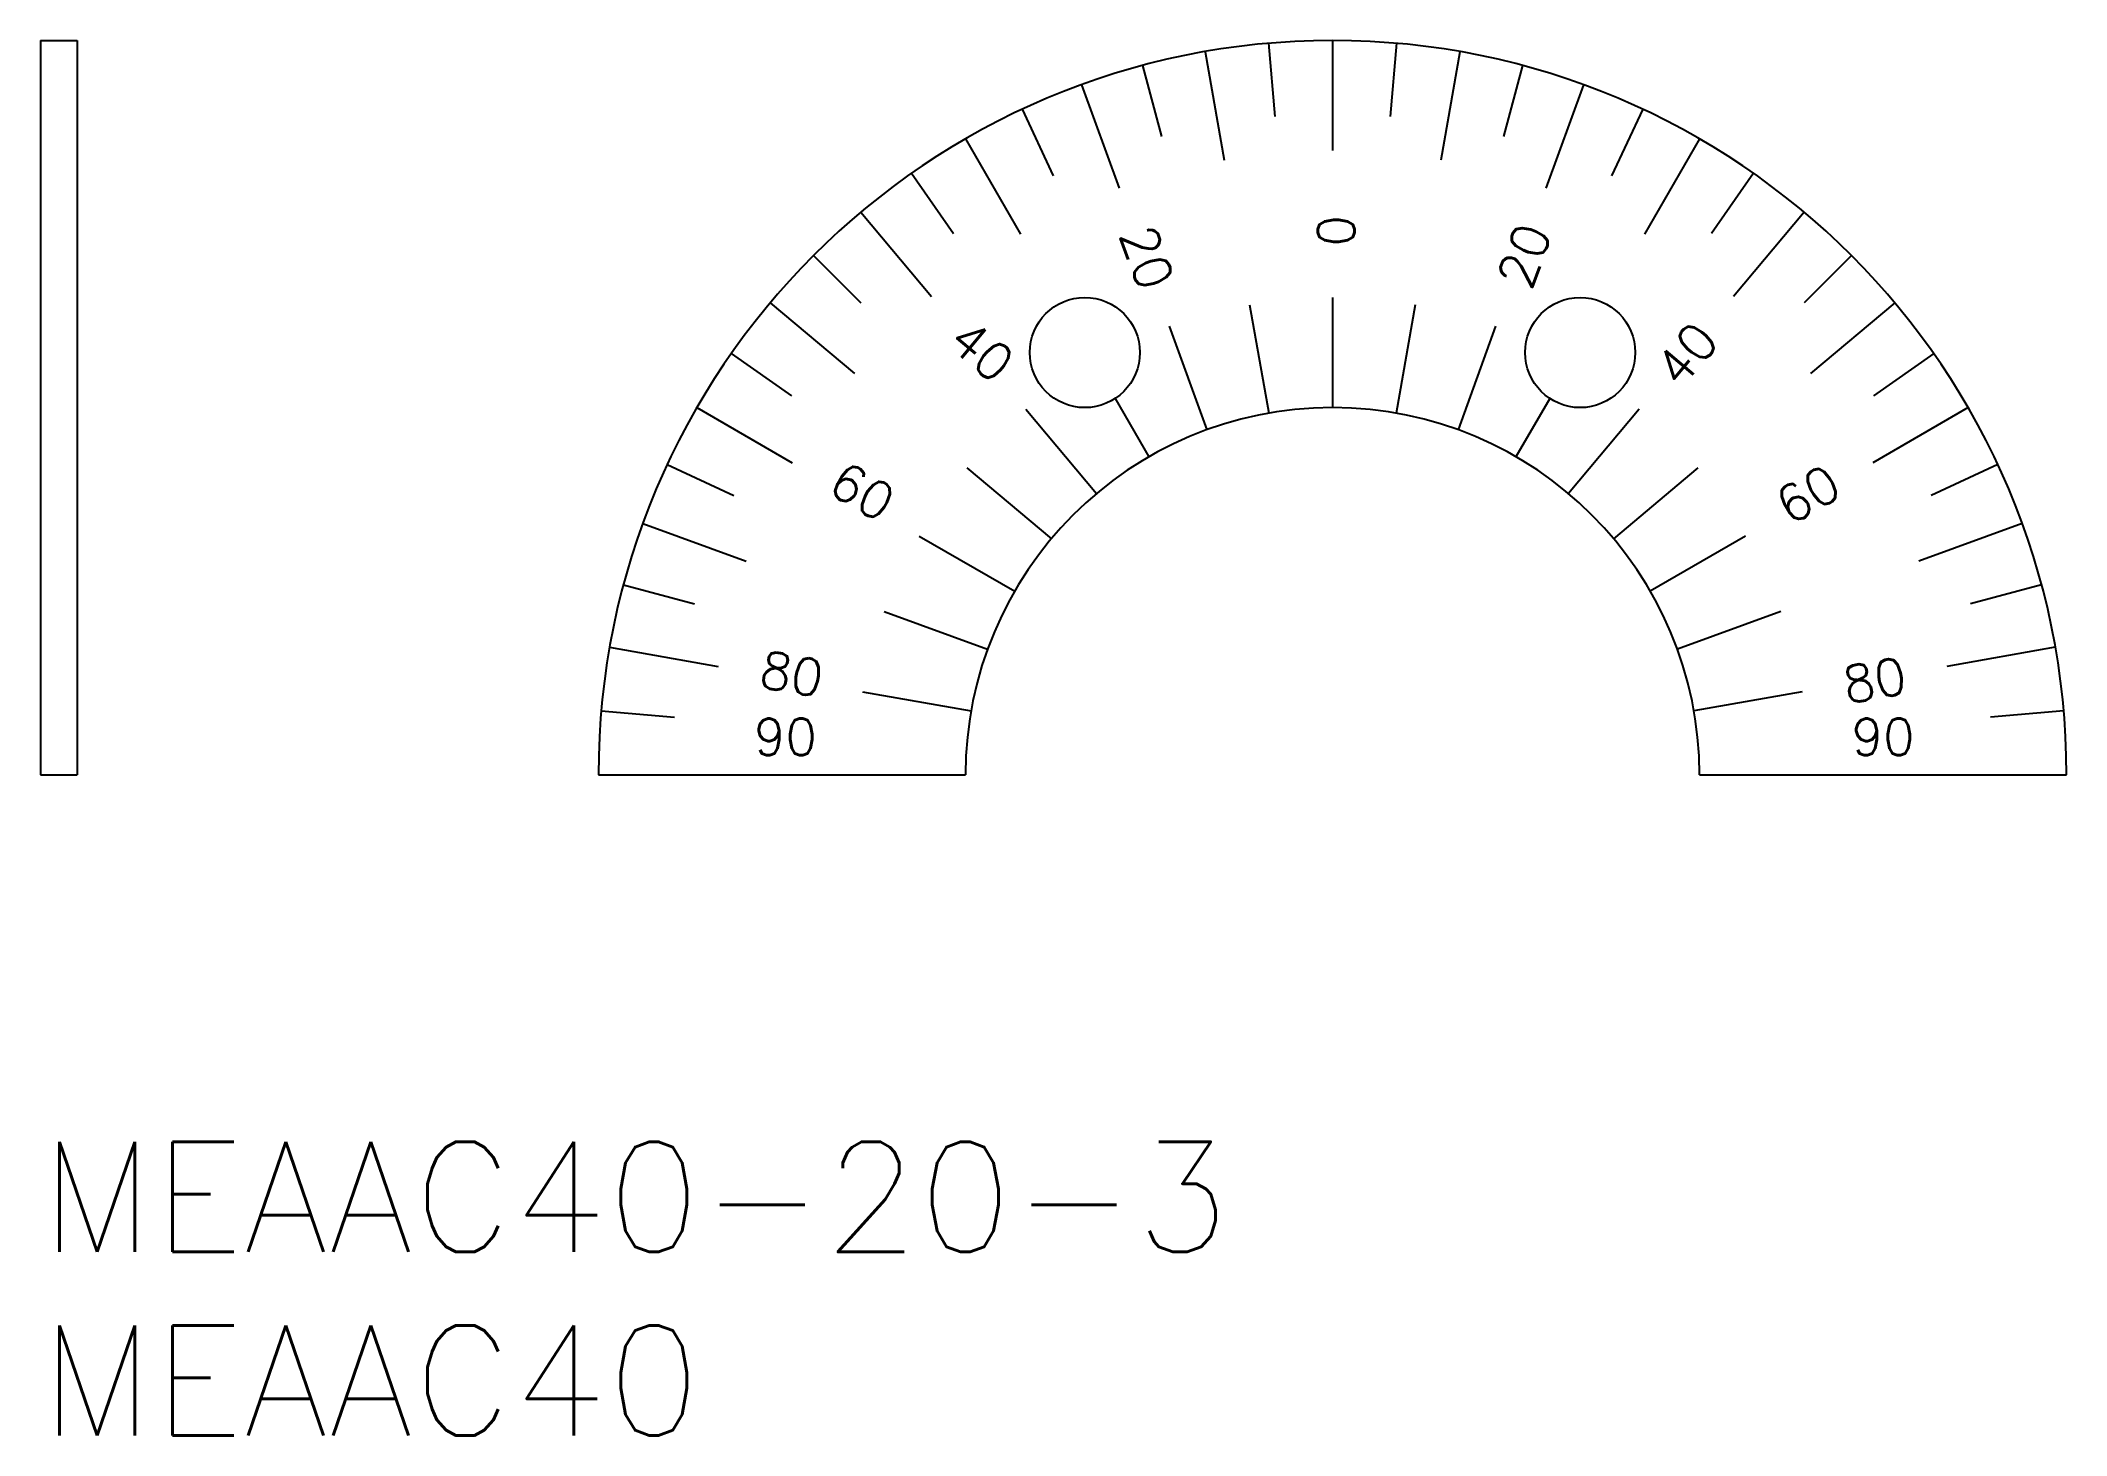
# Model space of a CAD drawing. Extents: x 0 to 55.2, y -8 to 30.
import ezdxf

# ---------------------------------------------------------------- set-up
doc = ezdxf.new("R2010")
doc.units = 0
doc.header["$LTSCALE"] = 0.5
doc.layers.add('MSM_CONTINUOUS', color=7, linetype='CONTINUOUS')
doc.layers.add('MSM_PART_NUMBER', color=7, linetype='CONTINUOUS')
doc.styles.get("Standard").update_dxf_attribs({"font": 'txt.shx', "height": 3, "bigfont": 'bigfont.shx'})

# ---------------------------------------------------------------- blocks, each defined once
blk = doc.blocks.new('*U2')
at = {"layer": 'MSM_PART_NUMBER'}
blk.add_text('MEAAC40-20-3', height=3, dxfattribs=at).set_placement((0, -3))
blk = doc.blocks.new('*U3')
at = {"layer": 'MSM_PART_NUMBER'}
blk.add_text('MEAAC40', height=3, dxfattribs=at).set_placement((0, -8))

msp = doc.modelspace()

# ---------------------------------------------------------------- linework, layer by layer
at = {"layer": 'MSM_CONTINUOUS'}
for p, q in [((0, 30), (1, 30)), ((0, 30), (0, 10)), ((1, 30), (1, 10)), ((33.461, 29.924), (33.635, 27.932)), ((35.204, 30), (35.204, 27)), ((36.947, 29.924), (36.773, 27.932)), ((30.028, 29.319), (30.545, 27.387)), ((31.731, 29.696), (32.252, 26.742)), ((38.677, 29.696), (38.156, 26.742)), ((40.38, 29.319), (39.863, 27.387)), ((28.364, 28.794), (29.39, 25.975)), ((42.044, 28.794), (41.018, 25.975)), ((26.752, 28.126), (27.597, 26.314)), ((43.656, 28.126), (42.811, 26.314)), ((25.204, 27.321), (26.704, 24.722)), ((45.204, 27.321), (43.704, 24.722)), ((23.732, 26.383), (24.88, 24.745)), ((46.675, 26.383), (45.528, 24.745)), ((22.348, 25.321), (24.277, 23.023)), ((48.06, 25.321), (46.131, 23.023)), ((21.062, 24.142), (22.35, 22.854)), ((49.346, 24.142), (48.058, 22.854)), ((19.883, 22.856), (22.181, 20.927)), ((32.947, 22.803), (33.467, 19.848)), ((35.204, 23), (35.204, 20)), ((37.461, 22.803), (36.94, 19.848)), ((50.525, 22.856), (48.227, 20.927)), ((30.758, 22.216), (31.784, 19.397)), ((39.65, 22.216), (38.624, 19.397)), ((18.821, 21.472), (20.459, 20.324)), ((51.587, 21.472), (49.949, 20.324)), ((17.883, 20), (20.482, 18.5)), ((26.848, 19.959), (28.776, 17.66)), ((29.285, 20.251), (30.204, 18.66)), ((41.123, 20.251), (40.204, 18.66)), ((43.56, 19.959), (41.632, 17.66)), ((52.524, 20), (49.926, 18.5)), ((17.078, 18.452), (18.89, 17.607)), ((25.245, 18.356), (27.544, 16.428)), ((45.163, 18.356), (42.864, 16.428)), ((53.33, 18.452), (51.518, 17.607)), ((16.41, 16.84), (19.229, 15.814)), ((53.998, 16.84), (51.179, 15.814)), ((23.946, 16.5), (26.544, 15)), ((46.462, 16.5), (43.864, 15)), ((15.885, 15.176), (17.817, 14.659)), ((54.522, 15.176), (52.591, 14.659)), ((22.988, 14.446), (25.807, 13.42)), ((47.42, 14.446), (44.601, 13.42)), ((15.508, 13.473), (18.462, 12.952)), ((54.9, 13.473), (51.946, 12.952)), ((22.401, 12.257), (25.356, 11.736)), ((48.006, 12.257), (45.052, 11.736)), ((15.28, 11.743), (17.272, 11.569)), ((55.128, 11.743), (53.135, 11.569)), ((0, 10), (1, 10)), ((15.204, 10), (25.204, 10)), ((45.204, 10), (55.204, 10))]:
    msp.add_line(p, q, dxfattribs=at)
for centre in [(28.454, 21.5), (41.954, 21.5)]:
    msp.add_circle(centre, 1.5, dxfattribs=at)
for radius in [20, 10]:
    msp.add_arc((35.204, 10), radius, 0, 180, dxfattribs=at)

# ---------------------------------------------------------------- block references
for name in ['*U2', '*U3']:
    msp.add_blockref(name, (0, 0), dxfattribs=at)

# ---------------------------------------------------------------- texts
for s, rotation, p in [('0', 270, (34.804, 25.245)), ('20', 70, (40.605, 23.163)), ('20', 290, (29.384, 24.724)), ('40', 320, (24.668, 21.716)), ('40', 50, (44.685, 20.477)), ('60', 330, (21.398, 17.713)), ('60', 30, (47.667, 16.775)), ('80', 350, (19.538, 12.403)), ('80', 10, (49.217, 11.933))]:
    msp.add_text(s, height=1, rotation=rotation, dxfattribs=at).set_placement(p)
for p in [(19.441, 10.532), (49.349, 10.532)]:
    msp.add_text('90', height=1, dxfattribs=at).set_placement(p)

doc.saveas('drawing.dxf')
